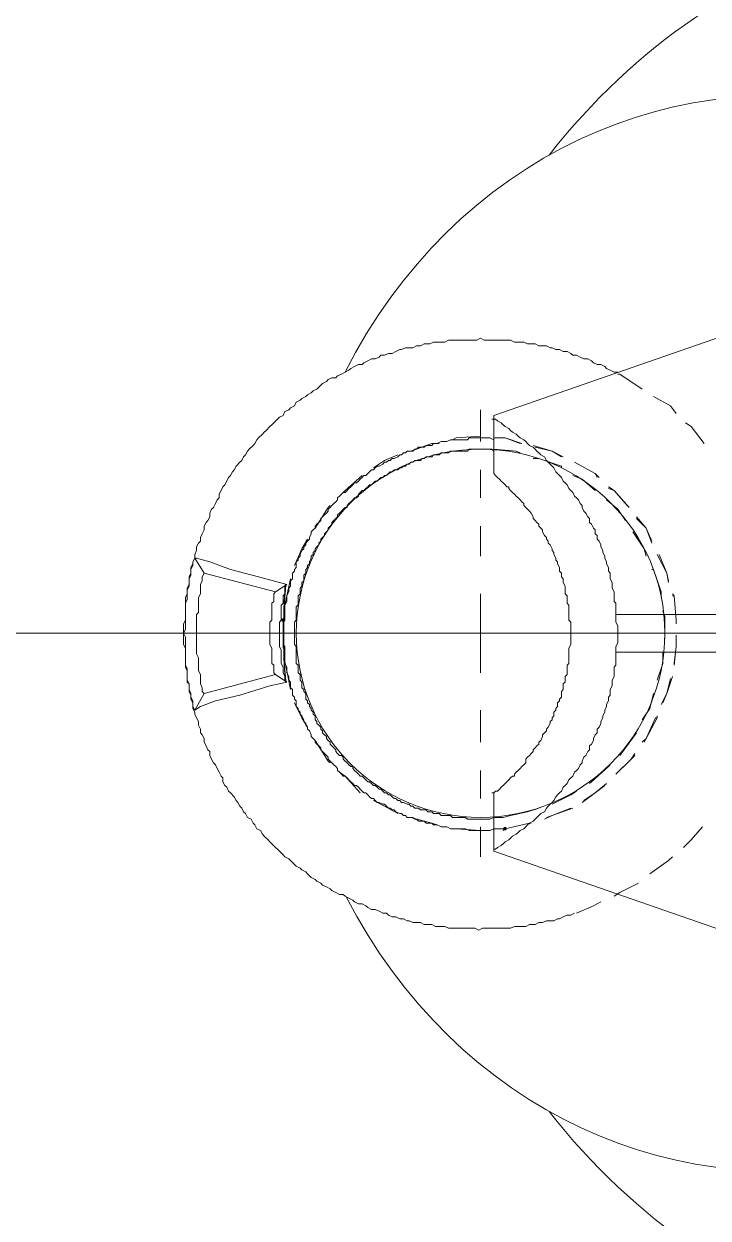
# Model space of a CAD drawing. Header units: millimetres. Extents: x 89051 to 218395, y -330386 to -125649.
# Drawn here: x 92505.6 to 92549.7, y -132875.6 to -132798.7 of the extents above; entities that cross this region are included whole.
import ezdxf

# ---------------------------------------------------------------- set-up
doc = ezdxf.new("R2010")
doc.units = ezdxf.units.MM
doc.header["$LTSCALE"] = 13
for name, pattern in [('1 实线', [0]), ('ACAD_ISO04W100', [30, 24, -3, 0, -3]), ('CENTER', [50.8, 31.75, -6.35, 6.35, -6.35])]:
    doc.linetypes.add(name, pattern=pattern)
doc.layers.get('0').update_dxf_attribs({"color": 1, "linetype": 'CENTER'})
doc.layers.add('C00-00-00', color=7, linetype='Continuous')
doc.layers.add('C00-00-FF', color=5, linetype='Continuous', true_color=0x0000ff)
doc.layers.add('标注、文本', color=3, linetype='Continuous', lineweight=25)

msp = doc.modelspace()

# ---------------------------------------------------------------- hatches: boundary and pattern name
at = {"layer": 'C00-00-00'}
h = msp.add_hatch(color=256, dxfattribs=at)
h.dxf.hatch_style = 2
h.paths.add_polyline_path([(92522.426, -132837.133), (92522.391, -132837.218), (92522.305, -132837.254), (92522.22, -132837.218), (92522.184, -132837.133), (92522.22, -132837.047), (92522.305, -132837.012), (92522.391, -132837.047)])
h = msp.add_hatch(color=256, dxfattribs=at)
h.dxf.hatch_style = 2
h.paths.add_polyline_path([(92536.705, -132850.565), (92536.67, -132850.65), (92536.584, -132850.686), (92536.499, -132850.65), (92536.463, -132850.565), (92536.499, -132850.479), (92536.584, -132850.444), (92536.67, -132850.479)])

# ---------------------------------------------------------------- linework, layer by layer
at = {"color": 7, "linetype": '1 实线', "lineweight": 0}
for centre, major_axis, ratio, start_param, end_param in [((92568.998, -132837.98), (0, 45.983), 0.866025, 2.304713, 7.120065), ((92553.767, -132837.98), (0, -34.608), 0.908418, 5.225125, 10.48821)]:
    msp.add_ellipse(centre, major_axis=major_axis, ratio=ratio, start_param=start_param, end_param=end_param, dxfattribs=at)
at = {"layer": 'C00-00-00', "lineweight": 15}
for points in [[(92558.85, -132815.956), (92535.858, -132823.943)], [(92543.845, -132821.16), (92543.603, -132821.16), (92543.361, -132821.039), (92543.119, -132820.918), (92542.998, -132820.797), (92542.756, -132820.676), (92542.514, -132820.676), (92542.272, -132820.555), (92542.151, -132820.434), (92541.909, -132820.313), (92541.667, -132820.313), (92541.424, -132820.192), (92541.182, -132820.071), (92540.94, -132820.071), (92540.819, -132819.95), (92540.577, -132819.829), (92540.335, -132819.829), (92540.093, -132819.708), (92539.851, -132819.708), (92539.609, -132819.587), (92539.488, -132819.587), (92539.246, -132819.466), (92539.004, -132819.466), (92538.762, -132819.466), (92538.52, -132819.345), (92538.278, -132819.345), (92538.036, -132819.345), (92537.794, -132819.224), (92537.552, -132819.224), (92537.31, -132819.224), (92537.189, -132819.224), (92536.947, -132819.103), (92536.705, -132819.103), (92536.463, -132819.103), (92536.221, -132819.103), (92535.979, -132819.103), (92535.737, -132819.103), (92535.495, -132819.103), (92535.253, -132819.103), (92535.011, -132818.982), (92534.769, -132819.103), (92534.527, -132819.103), (92534.406, -132819.103), (92534.164, -132819.103), (92533.922, -132819.103), (92533.68, -132819.103), (92533.438, -132819.103), (92533.196, -132819.103), (92532.954, -132819.103), (92532.712, -132819.224), (92532.47, -132819.224), (92532.228, -132819.224), (92531.986, -132819.224), (92531.744, -132819.345), (92531.623, -132819.345), (92531.381, -132819.345), (92531.139, -132819.466), (92530.897, -132819.466), (92530.655, -132819.587), (92530.413, -132819.587), (92530.171, -132819.587), (92529.929, -132819.708), (92529.808, -132819.708), (92529.566, -132819.829), (92529.324, -132819.95), (92529.082, -132819.95), (92528.84, -132820.071), (92528.598, -132820.071), (92528.477, -132820.192), (92528.235, -132820.313), (92527.993, -132820.313), (92527.751, -132820.434), (92527.509, -132820.555), (92527.388, -132820.676), (92527.146, -132820.676), (92526.904, -132820.797), (92526.662, -132820.918), (92526.541, -132821.039), (92526.299, -132821.16), (92526.057, -132821.281), (92525.815, -132821.402), (92525.694, -132821.523), (92525.451, -132821.523), (92525.209, -132821.644), (92525.088, -132821.765), (92524.846, -132821.886), (92524.725, -132822.007), (92524.483, -132822.249), (92524.241, -132822.37), (92524.12, -132822.491), (92523.878, -132822.612), (92523.757, -132822.733), (92523.515, -132822.854), (92523.394, -132822.975), (92523.152, -132823.096), (92523.031, -132823.338), (92522.789, -132823.459), (92522.668, -132823.58), (92522.426, -132823.701), (92522.305, -132823.943), (92522.063, -132824.064), (92521.942, -132824.185), (92521.7, -132824.427), (92521.579, -132824.548), (92521.458, -132824.669), (92521.216, -132824.911), (92521.095, -132825.032), (92520.974, -132825.153), (92520.732, -132825.395), (92520.611, -132825.516), (92520.49, -132825.758), (92520.369, -132825.879), (92520.127, -132826.121), (92520.006, -132826.242), (92519.885, -132826.484), (92519.764, -132826.605), (92519.643, -132826.847), (92519.522, -132826.968), (92519.28, -132827.21), (92519.159, -132827.452), (92519.038, -132827.573), (92518.917, -132827.815), (92518.796, -132827.936), (92518.675, -132828.178), (92518.554, -132828.42), (92518.433, -132828.541), (92518.312, -132828.783), (92518.191, -132829.025), (92518.191, -132829.267), (92518.07, -132829.388), (92517.949, -132829.63), (92517.828, -132829.872), (92517.707, -132829.993), (92517.586, -132830.235), (92517.586, -132830.477), (92517.465, -132830.719), (92517.344, -132830.84), (92517.223, -132831.082), (92517.223, -132831.324), (92517.102, -132831.566), (92516.981, -132831.808), (92516.981, -132832.05), (92516.86, -132832.171), (92516.739, -132832.413), (92516.739, -132832.655), (92516.618, -132832.897), (92516.618, -132833.14), (92516.497, -132833.382), (92516.497, -132833.503), (92516.376, -132833.745), (92516.376, -132833.987), (92516.376, -132834.229), (92516.255, -132834.471), (92516.255, -132834.713), (92516.255, -132834.955), (92516.134, -132835.197), (92516.134, -132835.439), (92516.134, -132835.681), (92516.134, -132835.802), (92516.013, -132836.044), (92516.013, -132836.286), (92516.013, -132836.528), (92516.013, -132836.77), (92516.013, -132837.012), (92516.013, -132837.254), (92516.013, -132837.496), (92516.013, -132837.738), (92515.892, -132837.98), (92516.013, -132838.222), (92516.013, -132838.464), (92516.013, -132838.585), (92516.013, -132838.827), (92516.013, -132839.069), (92516.013, -132839.311), (92516.013, -132839.553), (92516.013, -132839.795), (92516.013, -132840.037), (92516.134, -132840.279), (92516.134, -132840.521), (92516.134, -132840.763), (92516.134, -132841.005), (92516.255, -132841.247), (92516.255, -132841.368), (92516.255, -132841.61), (92516.376, -132841.852), (92516.376, -132842.094), (92516.497, -132842.336), (92516.497, -132842.578), (92516.497, -132842.82), (92516.618, -132843.062), (92516.618, -132843.183), (92516.739, -132843.425), (92516.86, -132843.667), (92516.86, -132843.909), (92516.981, -132844.151), (92516.981, -132844.393), (92517.102, -132844.514), (92517.223, -132844.756), (92517.223, -132844.998), (92517.344, -132845.24), (92517.465, -132845.482), (92517.586, -132845.603), (92517.586, -132845.845), (92517.707, -132846.087), (92517.828, -132846.329), (92517.949, -132846.45), (92518.07, -132846.692), (92518.191, -132846.934), (92518.312, -132847.176), (92518.433, -132847.297), (92518.433, -132847.539), (92518.554, -132847.781), (92518.675, -132847.902), (92518.796, -132848.144), (92518.917, -132848.265), (92519.159, -132848.507), (92519.28, -132848.749), (92519.401, -132848.87), (92519.522, -132849.113), (92519.643, -132849.234), (92519.764, -132849.476), (92519.885, -132849.597), (92520.006, -132849.839), (92520.248, -132849.96), (92520.369, -132850.202), (92520.49, -132850.323), (92520.611, -132850.565), (92520.853, -132850.686), (92520.974, -132850.928), (92521.095, -132851.049), (92521.337, -132851.291), (92521.458, -132851.412), (92521.579, -132851.533), (92521.821, -132851.775), (92521.942, -132851.896), (92522.063, -132852.017), (92522.305, -132852.259), (92522.426, -132852.38), (92522.668, -132852.501), (92522.789, -132852.622), (92523.031, -132852.864), (92523.152, -132852.985), (92523.394, -132853.106), (92523.515, -132853.227), (92523.757, -132853.348), (92523.878, -132853.469), (92524.12, -132853.711), (92524.362, -132853.832), (92524.483, -132853.953), (92524.725, -132854.074), (92524.846, -132854.195), (92525.088, -132854.316), (92525.33, -132854.437), (92525.451, -132854.558), (92525.694, -132854.679), (92525.936, -132854.8), (92526.178, -132854.8), (92526.299, -132854.921), (92526.541, -132855.042), (92526.783, -132855.163), (92526.904, -132855.284), (92527.146, -132855.405), (92527.388, -132855.405), (92527.63, -132855.526), (92527.751, -132855.647), (92527.993, -132855.768), (92528.235, -132855.768), (92528.477, -132855.889), (92528.719, -132856.01), (92528.961, -132856.01), (92529.082, -132856.131), (92529.324, -132856.252), (92529.566, -132856.252), (92529.808, -132856.373), (92530.05, -132856.373), (92530.292, -132856.494), (92530.413, -132856.494), (92530.655, -132856.615), (92530.897, -132856.615), (92531.139, -132856.615), (92531.381, -132856.736), (92531.623, -132856.736), (92531.865, -132856.736), (92532.107, -132856.857), (92532.349, -132856.857), (92532.591, -132856.857), (92532.712, -132856.857), (92532.954, -132856.978), (92533.196, -132856.978), (92533.438, -132856.978), (92533.68, -132856.978), (92533.922, -132856.978), (92534.164, -132856.978), (92534.406, -132856.978), (92534.648, -132856.978), (92534.89, -132857.099), (92535.132, -132856.978), (92535.374, -132856.978), (92535.495, -132856.978), (92535.737, -132856.978), (92535.979, -132856.978), (92536.221, -132856.978), (92536.463, -132856.978), (92536.705, -132856.978), (92536.947, -132856.978), (92537.189, -132856.857), (92537.431, -132856.857), (92537.673, -132856.857), (92537.915, -132856.857), (92538.157, -132856.736), (92538.278, -132856.736), (92538.52, -132856.736), (92538.762, -132856.615), (92539.004, -132856.615), (92539.246, -132856.494), (92539.488, -132856.494), (92539.73, -132856.494), (92539.972, -132856.373), (92540.093, -132856.373), (92540.335, -132856.252), (92540.577, -132856.131), (92540.819, -132856.131), (92541.061, -132856.01)], [(92543.966, -132821.281), (92543.845, -132821.281)], [(92545.418, -132822.249), (92543.966, -132821.281)], [(92547.233, -132823.338), (92546.144, -132822.733)], [(92535.858, -132823.943), (92535.858, -132824.064)], [(92535.858, -132824.064), (92535.858, -132827.694)], [(92547.596, -132823.822), (92547.233, -132823.338)], [(92535.858, -132851.896), (92535.979, -132851.896), (92536.1, -132851.775), (92536.342, -132851.654), (92536.463, -132851.533), (92536.584, -132851.412), (92536.826, -132851.291), (92536.947, -132851.17), (92537.068, -132851.049), (92537.31, -132850.928), (92537.431, -132850.807), (92537.552, -132850.686), (92537.794, -132850.565), (92537.915, -132850.444), (92538.036, -132850.323), (92538.157, -132850.202), (92538.399, -132850.081), (92538.52, -132849.96), (92538.641, -132849.839), (92538.762, -132849.718), (92538.883, -132849.597), (92539.125, -132849.476), (92539.246, -132849.234), (92539.367, -132849.113), (92539.488, -132848.992), (92539.609, -132848.87), (92539.73, -132848.749), (92539.851, -132848.507), (92539.972, -132848.386), (92540.093, -132848.265), (92540.214, -132848.144), (92540.335, -132847.902), (92540.456, -132847.781), (92540.577, -132847.66), (92540.698, -132847.418), (92540.819, -132847.297), (92540.94, -132847.176), (92541.061, -132846.934), (92541.182, -132846.813), (92541.303, -132846.692), (92541.424, -132846.45), (92541.546, -132846.329), (92541.546, -132846.208), (92541.667, -132845.966), (92541.788, -132845.845), (92541.909, -132845.603), (92542.03, -132845.482), (92542.03, -132845.24), (92542.151, -132845.119), (92542.272, -132844.877), (92542.272, -132844.756), (92542.393, -132844.514), (92542.514, -132844.393), (92542.514, -132844.151), (92542.635, -132844.03), (92542.756, -132843.788), (92542.756, -132843.667), (92542.877, -132843.425), (92542.877, -132843.304), (92542.998, -132843.062), (92542.998, -132842.941), (92543.119, -132842.699), (92543.119, -132842.578), (92543.24, -132842.336), (92543.24, -132842.094), (92543.361, -132841.973), (92543.361, -132841.731), (92543.361, -132841.61), (92543.482, -132841.368), (92543.482, -132841.126), (92543.482, -132841.005), (92543.603, -132840.763), (92543.603, -132840.642), (92543.603, -132840.4), (92543.603, -132840.158), (92543.724, -132840.037), (92543.724, -132839.795), (92543.724, -132839.674), (92543.724, -132839.432), (92543.724, -132839.19), (92543.724, -132839.069), (92543.724, -132838.827), (92543.845, -132838.585), (92543.845, -132838.464), (92543.845, -132838.222), (92543.845, -132838.101), (92543.845, -132837.859), (92543.845, -132837.617), (92543.845, -132837.496), (92543.724, -132837.254), (92543.724, -132837.012), (92543.724, -132836.891), (92543.724, -132836.649), (92543.724, -132836.407), (92543.724, -132836.286), (92543.724, -132836.044), (92543.603, -132835.923), (92543.603, -132835.681), (92543.603, -132835.439), (92543.603, -132835.318), (92543.482, -132835.076), (92543.482, -132834.955), (92543.482, -132834.713), (92543.361, -132834.471), (92543.361, -132834.35), (92543.361, -132834.108), (92543.24, -132833.987), (92543.24, -132833.745), (92543.119, -132833.503), (92543.119, -132833.382), (92542.998, -132833.14), (92542.998, -132833.019), (92542.877, -132832.776), (92542.877, -132832.655), (92542.756, -132832.413), (92542.756, -132832.292), (92542.635, -132832.05), (92542.514, -132831.929), (92542.514, -132831.687), (92542.393, -132831.566), (92542.393, -132831.324), (92542.272, -132831.203), (92542.151, -132830.961), (92542.03, -132830.84), (92542.03, -132830.598), (92541.909, -132830.477), (92541.788, -132830.235), (92541.667, -132830.114), (92541.546, -132829.872), (92541.546, -132829.751), (92541.424, -132829.63), (92541.303, -132829.388), (92541.182, -132829.267), (92541.061, -132829.146), (92540.94, -132828.904), (92540.819, -132828.783), (92540.698, -132828.662), (92540.577, -132828.42), (92540.456, -132828.299), (92540.335, -132828.178), (92540.214, -132827.936), (92540.093, -132827.815), (92539.972, -132827.694), (92539.851, -132827.573), (92539.73, -132827.331), (92539.609, -132827.21), (92539.488, -132827.089), (92539.367, -132826.968), (92539.246, -132826.847), (92539.125, -132826.605), (92538.883, -132826.484), (92538.762, -132826.363), (92538.641, -132826.242), (92538.52, -132826.121), (92538.399, -132826), (92538.157, -132825.879), (92538.036, -132825.758), (92537.915, -132825.637), (92537.794, -132825.516), (92537.552, -132825.395), (92537.431, -132825.274), (92537.31, -132825.153), (92537.068, -132825.032), (92536.947, -132824.911), (92536.826, -132824.79), (92536.584, -132824.669), (92536.463, -132824.548), (92536.342, -132824.427), (92536.1, -132824.306), (92535.979, -132824.185), (92535.858, -132824.185), (92535.737, -132824.185)], [(92548.564, -132824.669), (92548.201, -132824.427)], [(92549.411, -132825.758), (92548.564, -132824.669)], [(92535.858, -132850.565), (92535.616, -132850.686), (92535.495, -132850.686), (92535.374, -132850.686), (92535.132, -132850.686), (92535.011, -132850.686), (92534.89, -132850.686), (92534.769, -132850.686), (92534.527, -132850.686), (92534.406, -132850.686), (92534.285, -132850.686), (92534.043, -132850.565), (92533.922, -132850.565), (92533.801, -132850.565), (92533.68, -132850.565), (92533.438, -132850.565), (92533.317, -132850.565), (92533.196, -132850.565), (92533.075, -132850.565), (92532.833, -132850.444), (92532.712, -132850.444), (92532.591, -132850.444), (92532.47, -132850.444), (92532.228, -132850.323), (92532.107, -132850.323), (92531.986, -132850.323), (92531.865, -132850.202), (92531.623, -132850.202), (92531.502, -132850.202), (92531.381, -132850.081), (92531.26, -132850.081), (92531.018, -132850.081), (92530.897, -132849.96), (92530.776, -132849.96), (92530.655, -132849.839), (92530.534, -132849.839), (92530.292, -132849.839), (92530.171, -132849.718), (92530.05, -132849.718), (92529.929, -132849.597), (92529.808, -132849.597), (92529.566, -132849.476), (92529.445, -132849.355), (92529.324, -132849.355), (92529.203, -132849.234), (92529.082, -132849.234), (92528.961, -132849.113), (92528.84, -132848.992), (92528.719, -132848.992), (92528.477, -132848.87), (92528.356, -132848.87), (92528.235, -132848.749), (92528.114, -132848.628), (92527.993, -132848.628), (92527.872, -132848.507), (92527.751, -132848.386), (92527.63, -132848.265), (92527.509, -132848.265), (92527.388, -132848.144), (92527.267, -132848.023), (92527.146, -132847.902), (92527.025, -132847.781), (92526.904, -132847.781), (92526.783, -132847.66), (92526.662, -132847.539), (92526.541, -132847.418), (92526.42, -132847.297), (92526.299, -132847.176), (92526.178, -132847.176), (92526.057, -132847.055), (92525.936, -132846.934), (92525.815, -132846.813), (92525.815, -132846.692), (92525.694, -132846.571), (92525.572, -132846.45), (92525.451, -132846.329), (92525.33, -132846.208), (92525.209, -132846.087), (92525.209, -132845.966), (92525.088, -132845.845), (92524.967, -132845.724), (92524.846, -132845.603), (92524.725, -132845.482), (92524.725, -132845.361), (92524.604, -132845.24), (92524.483, -132845.119), (92524.362, -132844.998), (92524.362, -132844.877), (92524.241, -132844.756), (92524.12, -132844.635), (92524.12, -132844.514), (92523.999, -132844.272), (92523.878, -132844.151), (92523.878, -132844.03), (92523.757, -132843.909), (92523.757, -132843.788), (92523.636, -132843.667), (92523.636, -132843.546), (92523.515, -132843.304), (92523.394, -132843.183), (92523.394, -132843.062), (92523.273, -132842.941), (92523.273, -132842.82), (92523.152, -132842.699), (92523.152, -132842.457), (92523.152, -132842.336), (92523.031, -132842.215), (92523.031, -132842.094), (92522.91, -132841.973), (92522.91, -132841.731), (92522.91, -132841.61), (92522.789, -132841.489), (92522.789, -132841.368), (92522.789, -132841.126), (92522.668, -132841.005), (92522.668, -132840.884), (92522.668, -132840.763), (92522.547, -132840.521), (92522.547, -132840.4), (92522.547, -132840.279), (92522.547, -132840.158), (92522.426, -132839.916), (92522.426, -132839.795), (92522.426, -132839.674), (92522.426, -132839.553), (92522.426, -132839.311), (92522.426, -132839.19), (92522.426, -132839.069), (92522.426, -132838.827), (92522.305, -132838.706), (92522.305, -132838.585), (92522.305, -132838.464), (92522.305, -132838.222), (92522.305, -132838.101), (92522.305, -132837.98), (92522.305, -132837.859), (92522.305, -132837.617), (92522.305, -132837.496), (92522.305, -132837.375), (92522.426, -132837.133), (92522.426, -132837.012), (92522.426, -132836.891), (92522.426, -132836.77), (92522.426, -132836.528), (92522.426, -132836.407), (92522.426, -132836.286), (92522.426, -132836.165), (92522.547, -132835.923), (92522.547, -132835.802), (92522.547, -132835.681), (92522.547, -132835.56), (92522.668, -132835.318), (92522.668, -132835.197), (92522.668, -132835.076), (92522.789, -132834.955), (92522.789, -132834.713), (92522.789, -132834.592), (92522.91, -132834.471), (92522.91, -132834.35), (92522.91, -132834.108), (92523.031, -132833.987), (92523.031, -132833.866), (92523.152, -132833.745), (92523.152, -132833.624), (92523.152, -132833.382), (92523.273, -132833.261), (92523.273, -132833.14), (92523.394, -132833.019), (92523.394, -132832.897), (92523.515, -132832.655), (92523.636, -132832.534), (92523.636, -132832.413), (92523.757, -132832.292), (92523.757, -132832.171), (92523.878, -132832.05), (92523.999, -132831.929), (92523.999, -132831.808), (92524.12, -132831.566), (92524.12, -132831.445), (92524.241, -132831.324), (92524.362, -132831.203), (92524.362, -132831.082), (92524.483, -132830.961), (92524.604, -132830.84), (92524.725, -132830.719), (92524.725, -132830.598), (92524.846, -132830.477), (92524.967, -132830.356), (92525.088, -132830.235), (92525.209, -132830.114), (92525.209, -132829.993), (92525.33, -132829.872), (92525.451, -132829.751), (92525.572, -132829.63), (92525.694, -132829.509), (92525.815, -132829.388), (92525.815, -132829.267), (92525.936, -132829.146), (92526.057, -132829.025), (92526.178, -132828.904), (92526.299, -132828.904), (92526.42, -132828.783), (92526.541, -132828.662), (92526.662, -132828.541), (92526.783, -132828.42), (92526.904, -132828.299), (92527.025, -132828.299), (92527.146, -132828.178), (92527.267, -132828.057), (92527.388, -132827.936), (92527.509, -132827.815), (92527.63, -132827.815), (92527.751, -132827.694), (92527.872, -132827.573), (92527.993, -132827.452), (92528.114, -132827.452), (92528.235, -132827.331), (92528.356, -132827.21), (92528.477, -132827.21), (92528.719, -132827.089), (92528.84, -132826.968), (92528.961, -132826.968), (92529.082, -132826.847), (92529.203, -132826.847), (92529.324, -132826.726), (92529.445, -132826.726), (92529.687, -132826.605), (92529.808, -132826.484), (92529.929, -132826.484), (92530.05, -132826.363), (92530.171, -132826.363), (92530.292, -132826.242), (92530.534, -132826.242), (92530.655, -132826.242), (92530.776, -132826.121), (92530.897, -132826.121), (92531.018, -132826), (92531.26, -132826), (92531.381, -132826), (92531.502, -132825.879), (92531.623, -132825.879), (92531.865, -132825.879), (92531.986, -132825.758), (92532.107, -132825.758), (92532.228, -132825.758), (92532.47, -132825.637), (92532.591, -132825.637), (92532.712, -132825.637), (92532.833, -132825.637), (92533.075, -132825.516), (92533.196, -132825.516), (92533.317, -132825.516), (92533.438, -132825.516), (92533.68, -132825.516), (92533.801, -132825.516), (92533.922, -132825.516), (92534.164, -132825.516), (92534.285, -132825.395), (92534.406, -132825.395), (92534.527, -132825.395), (92534.769, -132825.395), (92534.89, -132825.395), (92535.011, -132825.395), (92535.132, -132825.395), (92535.374, -132825.395), (92535.495, -132825.395), (92535.616, -132825.395), (92535.858, -132825.516)], [(92533.196, -132825.516), (92533.438, -132825.395)], [(92533.438, -132825.395), (92535.011, -132825.274)], [(92535.011, -132825.274), (92535.011, -132825.395)], [(92535.858, -132825.395), (92536.584, -132825.395)], [(92535.979, -132825.395), (92536.584, -132825.395)], [(92536.584, -132825.395), (92537.673, -132825.758)], [(92536.584, -132825.395), (92537.552, -132825.758)], [(92535.858, -132849.839), (92535.616, -132849.96), (92535.495, -132849.96), (92535.374, -132849.96), (92535.253, -132849.96), (92535.011, -132849.96), (92534.89, -132849.96), (92534.769, -132849.96), (92534.648, -132849.96), (92534.527, -132849.96), (92534.285, -132849.96), (92534.164, -132849.96), (92534.043, -132849.839), (92533.922, -132849.839), (92533.801, -132849.839), (92533.559, -132849.839), (92533.438, -132849.839), (92533.317, -132849.839), (92533.196, -132849.839), (92533.075, -132849.718), (92532.833, -132849.718), (92532.712, -132849.718), (92532.591, -132849.718), (92532.47, -132849.718), (92532.349, -132849.597), (92532.228, -132849.597), (92531.986, -132849.597), (92531.865, -132849.476), (92531.744, -132849.476), (92531.623, -132849.476), (92531.502, -132849.355), (92531.381, -132849.355), (92531.139, -132849.355), (92531.018, -132849.234), (92530.897, -132849.234), (92530.776, -132849.234), (92530.655, -132849.113), (92530.534, -132849.113), (92530.413, -132848.992), (92530.292, -132848.992), (92530.05, -132848.87), (92529.929, -132848.87), (92529.808, -132848.749), (92529.687, -132848.749), (92529.566, -132848.628), (92529.445, -132848.628), (92529.324, -132848.507), (92529.203, -132848.386), (92529.082, -132848.386), (92528.961, -132848.265), (92528.84, -132848.265), (92528.719, -132848.144), (92528.598, -132848.023), (92528.477, -132848.023), (92528.356, -132847.902), (92528.235, -132847.781), (92528.114, -132847.781), (92527.993, -132847.66), (92527.872, -132847.539), (92527.751, -132847.539), (92527.63, -132847.418), (92527.509, -132847.297), (92527.388, -132847.176), (92527.267, -132847.176), (92527.146, -132847.055), (92527.025, -132846.934), (92526.904, -132846.813), (92526.783, -132846.692), (92526.783, -132846.571), (92526.662, -132846.571), (92526.541, -132846.45), (92526.42, -132846.329), (92526.299, -132846.208), (92526.178, -132846.087), (92526.178, -132845.966), (92526.057, -132845.845), (92525.936, -132845.845), (92525.815, -132845.724), (92525.694, -132845.603), (92525.694, -132845.482), (92525.572, -132845.361), (92525.451, -132845.24), (92525.33, -132845.119), (92525.33, -132844.998), (92525.209, -132844.877), (92525.088, -132844.756), (92525.088, -132844.635), (92524.967, -132844.514), (92524.846, -132844.393), (92524.846, -132844.272), (92524.725, -132844.151), (92524.725, -132844.03), (92524.604, -132843.909), (92524.483, -132843.788), (92524.483, -132843.667), (92524.362, -132843.546), (92524.362, -132843.304), (92524.241, -132843.183), (92524.241, -132843.062), (92524.12, -132842.941), (92524.12, -132842.82), (92523.999, -132842.699), (92523.999, -132842.578), (92523.878, -132842.457), (92523.878, -132842.336), (92523.757, -132842.215), (92523.757, -132841.973), (92523.757, -132841.852), (92523.636, -132841.731), (92523.636, -132841.61), (92523.515, -132841.489), (92523.515, -132841.368), (92523.515, -132841.126), (92523.394, -132841.005), (92523.394, -132840.884), (92523.394, -132840.763), (92523.394, -132840.642), (92523.273, -132840.521), (92523.273, -132840.279), (92523.273, -132840.158), (92523.273, -132840.037), (92523.152, -132839.916), (92523.152, -132839.795), (92523.152, -132839.553), (92523.152, -132839.432), (92523.152, -132839.311), (92523.152, -132839.19), (92523.152, -132839.069), (92523.152, -132838.827), (92523.031, -132838.706), (92523.031, -132838.585), (92523.031, -132838.464), (92523.031, -132838.343), (92523.031, -132838.101), (92523.031, -132837.98), (92523.031, -132837.859), (92523.031, -132837.738), (92523.031, -132837.617), (92523.031, -132837.375), (92523.031, -132837.254), (92523.152, -132837.133), (92523.152, -132837.012), (92523.152, -132836.891), (92523.152, -132836.649), (92523.152, -132836.528), (92523.152, -132836.407), (92523.152, -132836.286), (92523.273, -132836.165), (92523.273, -132835.923), (92523.273, -132835.802), (92523.273, -132835.681), (92523.273, -132835.56), (92523.394, -132835.439), (92523.394, -132835.318), (92523.394, -132835.076), (92523.515, -132834.955), (92523.515, -132834.834), (92523.515, -132834.713), (92523.636, -132834.592), (92523.636, -132834.471), (92523.636, -132834.229), (92523.757, -132834.108), (92523.757, -132833.987), (92523.757, -132833.866), (92523.878, -132833.745), (92523.878, -132833.624), (92523.999, -132833.503), (92523.999, -132833.382), (92524.12, -132833.14), (92524.12, -132833.019), (92524.241, -132832.897), (92524.241, -132832.776), (92524.362, -132832.655), (92524.362, -132832.534), (92524.483, -132832.413), (92524.604, -132832.292), (92524.604, -132832.171), (92524.725, -132832.05), (92524.725, -132831.929), (92524.846, -132831.808), (92524.967, -132831.687), (92524.967, -132831.566), (92525.088, -132831.445), (92525.209, -132831.324), (92525.209, -132831.203), (92525.33, -132831.082), (92525.451, -132830.961), (92525.451, -132830.84), (92525.572, -132830.719), (92525.694, -132830.598), (92525.815, -132830.477), (92525.815, -132830.356), (92525.936, -132830.235), (92526.057, -132830.114), (92526.178, -132829.993), (92526.299, -132829.872), (92526.42, -132829.872), (92526.42, -132829.751), (92526.541, -132829.63), (92526.662, -132829.509), (92526.783, -132829.388), (92526.904, -132829.267), (92527.025, -132829.267), (92527.146, -132829.146), (92527.146, -132829.025), (92527.267, -132828.904), (92527.388, -132828.783), (92527.509, -132828.783), (92527.63, -132828.662), (92527.751, -132828.541), (92527.872, -132828.42), (92527.993, -132828.42), (92528.114, -132828.299), (92528.235, -132828.178), (92528.356, -132828.178), (92528.477, -132828.057), (92528.598, -132827.936), (92528.719, -132827.936), (92528.84, -132827.815), (92528.961, -132827.815), (92529.082, -132827.694), (92529.203, -132827.573), (92529.324, -132827.573), (92529.445, -132827.452), (92529.687, -132827.452), (92529.808, -132827.331), (92529.929, -132827.331), (92530.05, -132827.21), (92530.171, -132827.21), (92530.292, -132827.089), (92530.413, -132827.089), (92530.534, -132826.968), (92530.655, -132826.968), (92530.776, -132826.847), (92531.018, -132826.847), (92531.139, -132826.847), (92531.26, -132826.726), (92531.381, -132826.726), (92531.502, -132826.605), (92531.623, -132826.605), (92531.865, -132826.605), (92531.986, -132826.484), (92532.107, -132826.484), (92532.228, -132826.484), (92532.349, -132826.484), (92532.47, -132826.363), (92532.712, -132826.363), (92532.833, -132826.363), (92532.954, -132826.363), (92533.075, -132826.242), (92533.196, -132826.242), (92533.438, -132826.242), (92533.559, -132826.242), (92533.68, -132826.242), (92533.801, -132826.242), (92533.922, -132826.242), (92534.164, -132826.242), (92534.285, -132826.121), (92534.406, -132826.121), (92534.527, -132826.121), (92534.648, -132826.121), (92534.89, -132826.121), (92535.011, -132826.121), (92535.132, -132826.121), (92535.253, -132826.121), (92535.374, -132826.121), (92535.616, -132826.121), (92535.737, -132826.121), (92535.858, -132826.242)], [(92530.534, -132826.242), (92531.865, -132825.758)], [(92531.865, -132825.758), (92532.349, -132825.758)], [(92535.858, -132826.121), (92537.31, -132826.242)], [(92537.31, -132826.242), (92537.552, -132826.363)], [(92538.399, -132825.879), (92539.609, -132826.242)], [(92538.52, -132826), (92539.609, -132826.242)], [(92539.609, -132826.242), (92540.335, -132826.605)], [(92539.609, -132826.242), (92540.214, -132826.605)], [(92528.114, -132827.331), (92528.84, -132826.847)], [(92528.84, -132826.847), (92529.687, -132826.484)], [(92538.399, -132826.726), (92538.762, -132826.726)], [(92538.762, -132826.726), (92540.214, -132827.21)], [(92541.061, -132826.968), (92542.393, -132827.694)], [(92541.061, -132826.968), (92542.393, -132827.694)], [(92526.299, -132828.783), (92527.388, -132827.815)], [(92535.858, -132827.694), (92535.979, -132827.815), (92536.1, -132827.936), (92536.221, -132828.057), (92536.342, -132828.178), (92536.463, -132828.299), (92536.584, -132828.42), (92536.705, -132828.541), (92536.826, -132828.541), (92536.826, -132828.662), (92536.947, -132828.783), (92537.068, -132828.904), (92537.189, -132829.025), (92537.31, -132829.146), (92537.431, -132829.267), (92537.552, -132829.388), (92537.673, -132829.509), (92537.794, -132829.63), (92537.794, -132829.751), (92537.915, -132829.872), (92538.036, -132829.993), (92538.157, -132830.114), (92538.278, -132830.235), (92538.399, -132830.477), (92538.399, -132830.598), (92538.52, -132830.719), (92538.641, -132830.84), (92538.762, -132830.961), (92538.762, -132831.082), (92538.883, -132831.203), (92539.004, -132831.324), (92539.004, -132831.445), (92539.125, -132831.687), (92539.246, -132831.808), (92539.246, -132831.929), (92539.367, -132832.05), (92539.367, -132832.171), (92539.488, -132832.292), (92539.609, -132832.534), (92539.609, -132832.655), (92539.73, -132832.776), (92539.73, -132832.897), (92539.851, -132833.14), (92539.851, -132833.261), (92539.972, -132833.382), (92539.972, -132833.503), (92540.093, -132833.745), (92540.093, -132833.866), (92540.093, -132833.987), (92540.214, -132834.108), (92540.214, -132834.35), (92540.335, -132834.471), (92540.335, -132834.592), (92540.335, -132834.713), (92540.456, -132834.955), (92540.456, -132835.076), (92540.456, -132835.197), (92540.456, -132835.439), (92540.577, -132835.56), (92540.577, -132835.681), (92540.577, -132835.923), (92540.577, -132836.044), (92540.698, -132836.165), (92540.698, -132836.286), (92540.698, -132836.528), (92540.698, -132836.649), (92540.698, -132836.77), (92540.698, -132837.012), (92540.698, -132837.133), (92540.819, -132837.254), (92540.819, -132837.496), (92540.819, -132837.617), (92540.819, -132837.738), (92540.819, -132837.98), (92540.819, -132838.101), (92540.819, -132838.222), (92540.819, -132838.464), (92540.819, -132838.585), (92540.819, -132838.706), (92540.698, -132838.948), (92540.698, -132839.069), (92540.698, -132839.19), (92540.698, -132839.432), (92540.698, -132839.553), (92540.698, -132839.674), (92540.698, -132839.916), (92540.577, -132840.037), (92540.577, -132840.158), (92540.577, -132840.4), (92540.577, -132840.521), (92540.577, -132840.642), (92540.456, -132840.763), (92540.456, -132841.005), (92540.456, -132841.126), (92540.335, -132841.247), (92540.335, -132841.489), (92540.335, -132841.61), (92540.214, -132841.731), (92540.214, -132841.852), (92540.214, -132842.094), (92540.093, -132842.215), (92540.093, -132842.336), (92539.972, -132842.457), (92539.972, -132842.699), (92539.851, -132842.82), (92539.851, -132842.941), (92539.73, -132843.062), (92539.73, -132843.304), (92539.609, -132843.425), (92539.609, -132843.546), (92539.488, -132843.667), (92539.488, -132843.788), (92539.367, -132844.03), (92539.246, -132844.151), (92539.246, -132844.272), (92539.125, -132844.393), (92539.004, -132844.514), (92539.004, -132844.635), (92538.883, -132844.877), (92538.762, -132844.998), (92538.762, -132845.119), (92538.641, -132845.24), (92538.52, -132845.361), (92538.399, -132845.482), (92538.399, -132845.603), (92538.278, -132845.724), (92538.157, -132845.845), (92538.036, -132845.966), (92537.915, -132846.087), (92537.915, -132846.329), (92537.794, -132846.45), (92537.673, -132846.571), (92537.552, -132846.692), (92537.431, -132846.813), (92537.31, -132846.934), (92537.189, -132847.055), (92537.189, -132847.176), (92537.068, -132847.176), (92536.947, -132847.297), (92536.826, -132847.418), (92536.705, -132847.539), (92536.584, -132847.66), (92536.463, -132847.781), (92536.342, -132847.902), (92536.221, -132848.023), (92536.1, -132848.144), (92535.979, -132848.144), (92535.858, -132848.265), (92535.737, -132848.265)], [(92540.214, -132827.21), (92540.214, -132827.331)], [(92540.94, -132827.815), (92541.546, -132828.057)], [(92542.393, -132827.694), (92542.635, -132827.936)], [(92542.393, -132827.694), (92542.514, -132827.936)], [(92541.546, -132828.057), (92542.393, -132828.783)], [(92543.24, -132828.541), (92543.603, -132828.783)], [(92543.24, -132828.662), (92543.603, -132828.783)], [(92526.057, -132829.025), (92526.299, -132828.783)], [(92543.119, -132829.388), (92543.845, -132829.993)], [(92543.603, -132828.783), (92544.571, -132829.872)], [(92543.603, -132828.783), (92544.45, -132829.751)], [(92524.362, -132831.203), (92525.209, -132829.872)], [(92525.209, -132829.872), (92525.33, -132829.751)], [(92543.845, -132829.993), (92544.329, -132830.719)], [(92545.055, -132830.477), (92545.66, -132831.203)], [(92545.055, -132830.598), (92545.66, -132831.203)], [(92544.813, -132831.445), (92545.539, -132832.534)], [(92545.66, -132831.203), (92546.023, -132832.171)], [(92545.66, -132831.203), (92546.023, -132832.05)], [(92523.031, -132833.624), (92523.515, -132832.534)], [(92523.515, -132832.534), (92523.878, -132831.929)], [(92545.539, -132832.534), (92545.66, -132833.019)], [(92516.618, -132833.14), (92516.497, -132833.382), (92516.497, -132833.624), (92516.376, -132833.866), (92516.376, -132834.108), (92516.255, -132834.35), (92516.255, -132834.592), (92516.255, -132834.834), (92516.134, -132835.076), (92516.134, -132835.197), (92516.134, -132835.439), (92516.013, -132835.681), (92516.013, -132835.923), (92516.013, -132836.165), (92516.013, -132836.407), (92516.013, -132836.649), (92516.013, -132836.891), (92516.013, -132837.133), (92515.892, -132837.375), (92515.892, -132837.617), (92515.892, -132837.859), (92515.892, -132838.101), (92515.892, -132838.222), (92515.892, -132838.464), (92515.892, -132838.706), (92516.013, -132838.948), (92516.013, -132839.19), (92516.013, -132839.432), (92516.013, -132839.674), (92516.013, -132839.916), (92516.013, -132840.158), (92516.134, -132840.4), (92516.134, -132840.642), (92516.134, -132840.884), (92516.134, -132841.126), (92516.255, -132841.247), (92516.255, -132841.489), (92516.255, -132841.731), (92516.376, -132841.973), (92516.376, -132842.215), (92516.497, -132842.457), (92516.497, -132842.699), (92516.618, -132842.941)], [(92517.223, -132834.108), (92516.618, -132833.14)], [(92522.547, -132834.834), (92520.732, -132834.35), (92518.917, -132833.866), (92517.586, -132833.382), (92516.739, -132833.14), (92516.618, -132833.14)], [(92546.386, -132832.897), (92546.991, -132834.108)], [(92546.507, -132832.897), (92546.991, -132834.108)], [(92546.023, -132833.866), (92546.144, -132833.866)], [(92546.144, -132833.866), (92546.628, -132835.318)], [(92517.223, -132834.108), (92517.102, -132834.35), (92517.102, -132834.592), (92516.981, -132834.834), (92516.981, -132835.076), (92516.981, -132835.318), (92516.981, -132835.439), (92516.86, -132835.681), (92516.86, -132835.923), (92516.86, -132836.165), (92516.86, -132836.407), (92516.86, -132836.649), (92516.739, -132836.77), (92516.739, -132837.012), (92516.739, -132837.254), (92516.739, -132837.496), (92516.739, -132837.738), (92516.739, -132837.98), (92516.739, -132838.101), (92516.739, -132838.343), (92516.739, -132838.585), (92516.739, -132838.827), (92516.739, -132839.069), (92516.739, -132839.311), (92516.86, -132839.553), (92516.86, -132839.674), (92516.86, -132839.916), (92516.86, -132840.158), (92516.86, -132840.4), (92516.981, -132840.642), (92516.981, -132840.884), (92516.981, -132841.005), (92516.981, -132841.247), (92517.102, -132841.489), (92517.102, -132841.731), (92517.223, -132841.852)], [(92521.821, -132835.318), (92517.223, -132834.108)], [(92521.821, -132835.318), (92522.547, -132834.834)], [(92522.547, -132841.126), (92522.426, -132841.005), (92522.426, -132840.884), (92522.426, -132840.763), (92522.305, -132840.521), (92522.305, -132840.4), (92522.305, -132840.279), (92522.305, -132840.158), (92522.184, -132839.916), (92522.184, -132839.795), (92522.184, -132839.674), (92522.184, -132839.432), (92522.184, -132839.311), (92522.184, -132839.19), (92522.184, -132839.069), (92522.063, -132838.827), (92522.063, -132838.706), (92522.063, -132838.585), (92522.063, -132838.343), (92522.063, -132838.222), (92522.063, -132838.101), (92522.063, -132837.859), (92522.063, -132837.738), (92522.063, -132837.617), (92522.063, -132837.375), (92522.063, -132837.254), (92522.184, -132837.133), (92522.184, -132837.012), (92522.184, -132836.77), (92522.184, -132836.649), (92522.184, -132836.528), (92522.184, -132836.286), (92522.184, -132836.165), (92522.305, -132836.044), (92522.305, -132835.923), (92522.305, -132835.681), (92522.305, -132835.56), (92522.426, -132835.439), (92522.426, -132835.197), (92522.426, -132835.076), (92522.426, -132834.955), (92522.547, -132834.834)], [(92522.547, -132835.56), (92522.789, -132834.471)], [(92546.991, -132834.108), (92547.112, -132834.713)], [(92546.991, -132834.108), (92547.112, -132834.592)], [(92521.821, -132840.642), (92521.7, -132840.521), (92521.7, -132840.4), (92521.7, -132840.158), (92521.7, -132840.037), (92521.579, -132839.916), (92521.579, -132839.674), (92521.579, -132839.553), (92521.579, -132839.432), (92521.579, -132839.19), (92521.579, -132839.069), (92521.579, -132838.948), (92521.458, -132838.706), (92521.458, -132838.585), (92521.458, -132838.464), (92521.458, -132838.222), (92521.458, -132838.101), (92521.458, -132837.859), (92521.458, -132837.738), (92521.458, -132837.617), (92521.458, -132837.375), (92521.458, -132837.254), (92521.579, -132837.133), (92521.579, -132836.891), (92521.579, -132836.77), (92521.579, -132836.649), (92521.579, -132836.407), (92521.579, -132836.286), (92521.579, -132836.044), (92521.7, -132835.923), (92521.7, -132835.802), (92521.7, -132835.56), (92521.7, -132835.439), (92521.821, -132835.318)], [(92522.426, -132836.165), (92522.547, -132835.56)], [(92546.628, -132835.318), (92546.628, -132835.681)], [(92547.354, -132835.439), (92547.475, -132835.56)], [(92547.354, -132835.56), (92547.475, -132835.56)], [(92547.475, -132835.56), (92547.596, -132837.133)], [(92547.475, -132835.56), (92547.596, -132837.133)], [(92522.305, -132838.827), (92522.305, -132837.133)], [(92543.724, -132836.77), (92559.455, -132836.77)], [(92546.749, -132836.528), (92546.87, -132836.891)], [(92546.87, -132836.891), (92546.87, -132838.343)], [(92547.596, -132837.133), (92547.596, -132837.375)], [(92547.596, -132837.133), (92547.596, -132837.254)], [(92547.596, -132838.101), (92547.596, -132838.827)], [(92547.596, -132838.222), (92547.596, -132838.827)], [(92522.305, -132838.948), (92522.305, -132838.827)], [(92543.724, -132839.19), (92559.455, -132839.19)], [(92546.749, -132839.19), (92546.749, -132839.916)], [(92547.596, -132838.827), (92547.475, -132840.037)], [(92547.596, -132838.827), (92547.475, -132839.916)], [(92522.547, -132840.4), (92522.426, -132839.795)], [(92546.749, -132839.916), (92546.386, -132841.005)], [(92517.223, -132841.852), (92521.821, -132840.642)], [(92521.821, -132840.642), (92522.547, -132841.126)], [(92522.789, -132841.61), (92522.547, -132840.4)], [(92547.354, -132840.763), (92546.991, -132841.852)], [(92547.233, -132840.884), (92546.991, -132841.852)], [(92516.618, -132842.941), (92516.981, -132842.699), (92517.949, -132842.336), (92519.522, -132841.973), (92521.458, -132841.368), (92522.547, -132841.126)], [(92517.223, -132841.852), (92516.618, -132842.941)], [(92523.515, -132843.425), (92523.031, -132842.457)], [(92546.144, -132841.852), (92545.902, -132842.82)], [(92546.991, -132841.852), (92546.628, -132842.578)], [(92546.991, -132841.852), (92546.749, -132842.457)], [(92545.902, -132842.82), (92545.418, -132843.546)], [(92546.386, -132843.304), (92546.386, -132843.425)], [(92523.878, -132844.03), (92523.515, -132843.425)], [(92546.265, -132843.425), (92545.66, -132844.756)], [(92546.386, -132843.425), (92545.66, -132844.756)], [(92546.386, -132843.425), (92546.265, -132843.425)], [(92545.055, -132844.393), (92544.329, -132845.361)], [(92545.66, -132844.756), (92545.418, -132844.998)], [(92545.66, -132844.756), (92545.539, -132844.998)], [(92525.209, -132846.208), (92524.362, -132844.877)], [(92544.329, -132845.361), (92543.966, -132845.845)], [(92525.33, -132846.329), (92525.209, -132846.208)], [(92544.692, -132846.087), (92543.724, -132847.055)], [(92544.571, -132846.208), (92543.724, -132847.055)], [(92544.934, -132845.845), (92544.571, -132846.208)], [(92544.934, -132845.724), (92544.692, -132846.087)], [(92526.299, -132847.176), (92525.936, -132846.934)], [(92543.24, -132846.571), (92542.151, -132847.539)], [(92543.361, -132846.45), (92543.24, -132846.571)], [(92527.267, -132848.265), (92526.299, -132847.176)], [(92542.151, -132847.539), (92542.03, -132847.66)], [(92543.119, -132847.66), (92542.393, -132848.265)], [(92542.998, -132847.781), (92542.393, -132848.265)], [(92535.858, -132848.265), (92535.858, -132851.896)], [(92540.819, -132848.386), (92539.609, -132848.992)], [(92541.182, -132848.144), (92540.819, -132848.386)], [(92542.393, -132848.265), (92541.546, -132848.87)], [(92542.393, -132848.265), (92541.667, -132848.749)], [(92528.84, -132849.113), (92528.114, -132848.749)], [(92529.687, -132849.597), (92528.84, -132849.113)], [(92538.762, -132849.234), (92538.036, -132849.476)], [(92540.819, -132849.234), (92539.609, -132849.718)], [(92540.94, -132849.234), (92539.609, -132849.718)], [(92531.865, -132850.202), (92530.534, -132849.839)], [(92532.228, -132850.323), (92531.865, -132850.202)], [(92536.463, -132849.839), (92535.858, -132849.839)], [(92536.947, -132849.718), (92536.463, -132849.839)], [(92538.157, -132850.202), (92536.584, -132850.565)], [(92538.157, -132850.202), (92536.584, -132850.565)], [(92538.036, -132849.476), (92536.947, -132849.718)], [(92538.278, -132850.202), (92538.157, -132850.202)], [(92538.278, -132850.202), (92538.157, -132850.202)], [(92539.609, -132849.718), (92539.125, -132849.96)], [(92539.609, -132849.718), (92539.246, -132849.839)], [(92533.438, -132850.565), (92533.196, -132850.565)], [(92535.011, -132850.686), (92533.438, -132850.565)], [(92535.495, -132850.686), (92535.011, -132850.686)], [(92536.584, -132850.565), (92535.858, -132850.565)], [(92536.584, -132850.565), (92536.463, -132850.686)], [(92548.564, -132851.291), (92549.29, -132850.444)], [(92548.08, -132851.775), (92548.564, -132851.291)], [(92535.858, -132852.017), (92535.858, -132851.896)], [(92558.85, -132860.003), (92535.858, -132852.017)], [(92547.112, -132852.622), (92547.354, -132852.38)], [(92545.902, -132853.469), (92547.112, -132852.622)], [(92543.966, -132854.679), (92545.176, -132854.074)], [(92543.603, -132854.921), (92543.966, -132854.679)], [(92541.182, -132856.01), (92542.272, -132855.526)], [(92542.272, -132855.526), (92542.756, -132855.284)]]:
    msp.add_lwpolyline(points, dxfattribs=at)
at = {"layer": 'C00-00-FF', "lineweight": 15}
for points in [[(92535.011, -132825.637), (92535.011, -132823.58)], [(92535.011, -132829.267), (92535.011, -132827.452)], [(92535.011, -132833.019), (92535.011, -132831.082)], [(92522.547, -132837.98), (92520.611, -132837.98)], [(92526.178, -132837.98), (92524.362, -132837.98)], [(92530.05, -132837.98), (92527.993, -132837.98)], [(92539.972, -132837.98), (92541.909, -132837.98)], [(92543.724, -132837.98), (92545.539, -132837.98)], [(92547.354, -132837.98), (92557.663, -132837.98)], [(92535.011, -132842.941), (92535.011, -132844.998)], [(92535.011, -132846.813), (92535.011, -132848.628)], [(92535.011, -132850.444), (92535.011, -132852.38)]]:
    msp.add_lwpolyline(points, dxfattribs=at)
msp.add_circle((92535.011, -132837.98), 11.859, dxfattribs=at)
at = {"layer": '标注、文本', "color": 1, "linetype": 'ACAD_ISO04W100', "lineweight": 15}
msp.add_line((92968.431, -132837.98), (92439.431, -132837.98), dxfattribs=at)
for points in [[(92535.011, -132837.98), (92535.011, -132835.439)], [(92535.011, -132837.98), (92532.47, -132837.98)], [(92535.011, -132837.98), (92535.011, -132840.521)], [(92535.011, -132837.98), (92537.552, -132837.98)]]:
    msp.add_lwpolyline(points, dxfattribs=at)
at = {"layer": '标注、文本'}
msp.add_ellipse((92553.767, -132837.98), major_axis=(0, -34.608), ratio=0.908418, start_param=4.620684, end_param=4.803984, dxfattribs=at)

doc.saveas('drawing.dxf')
